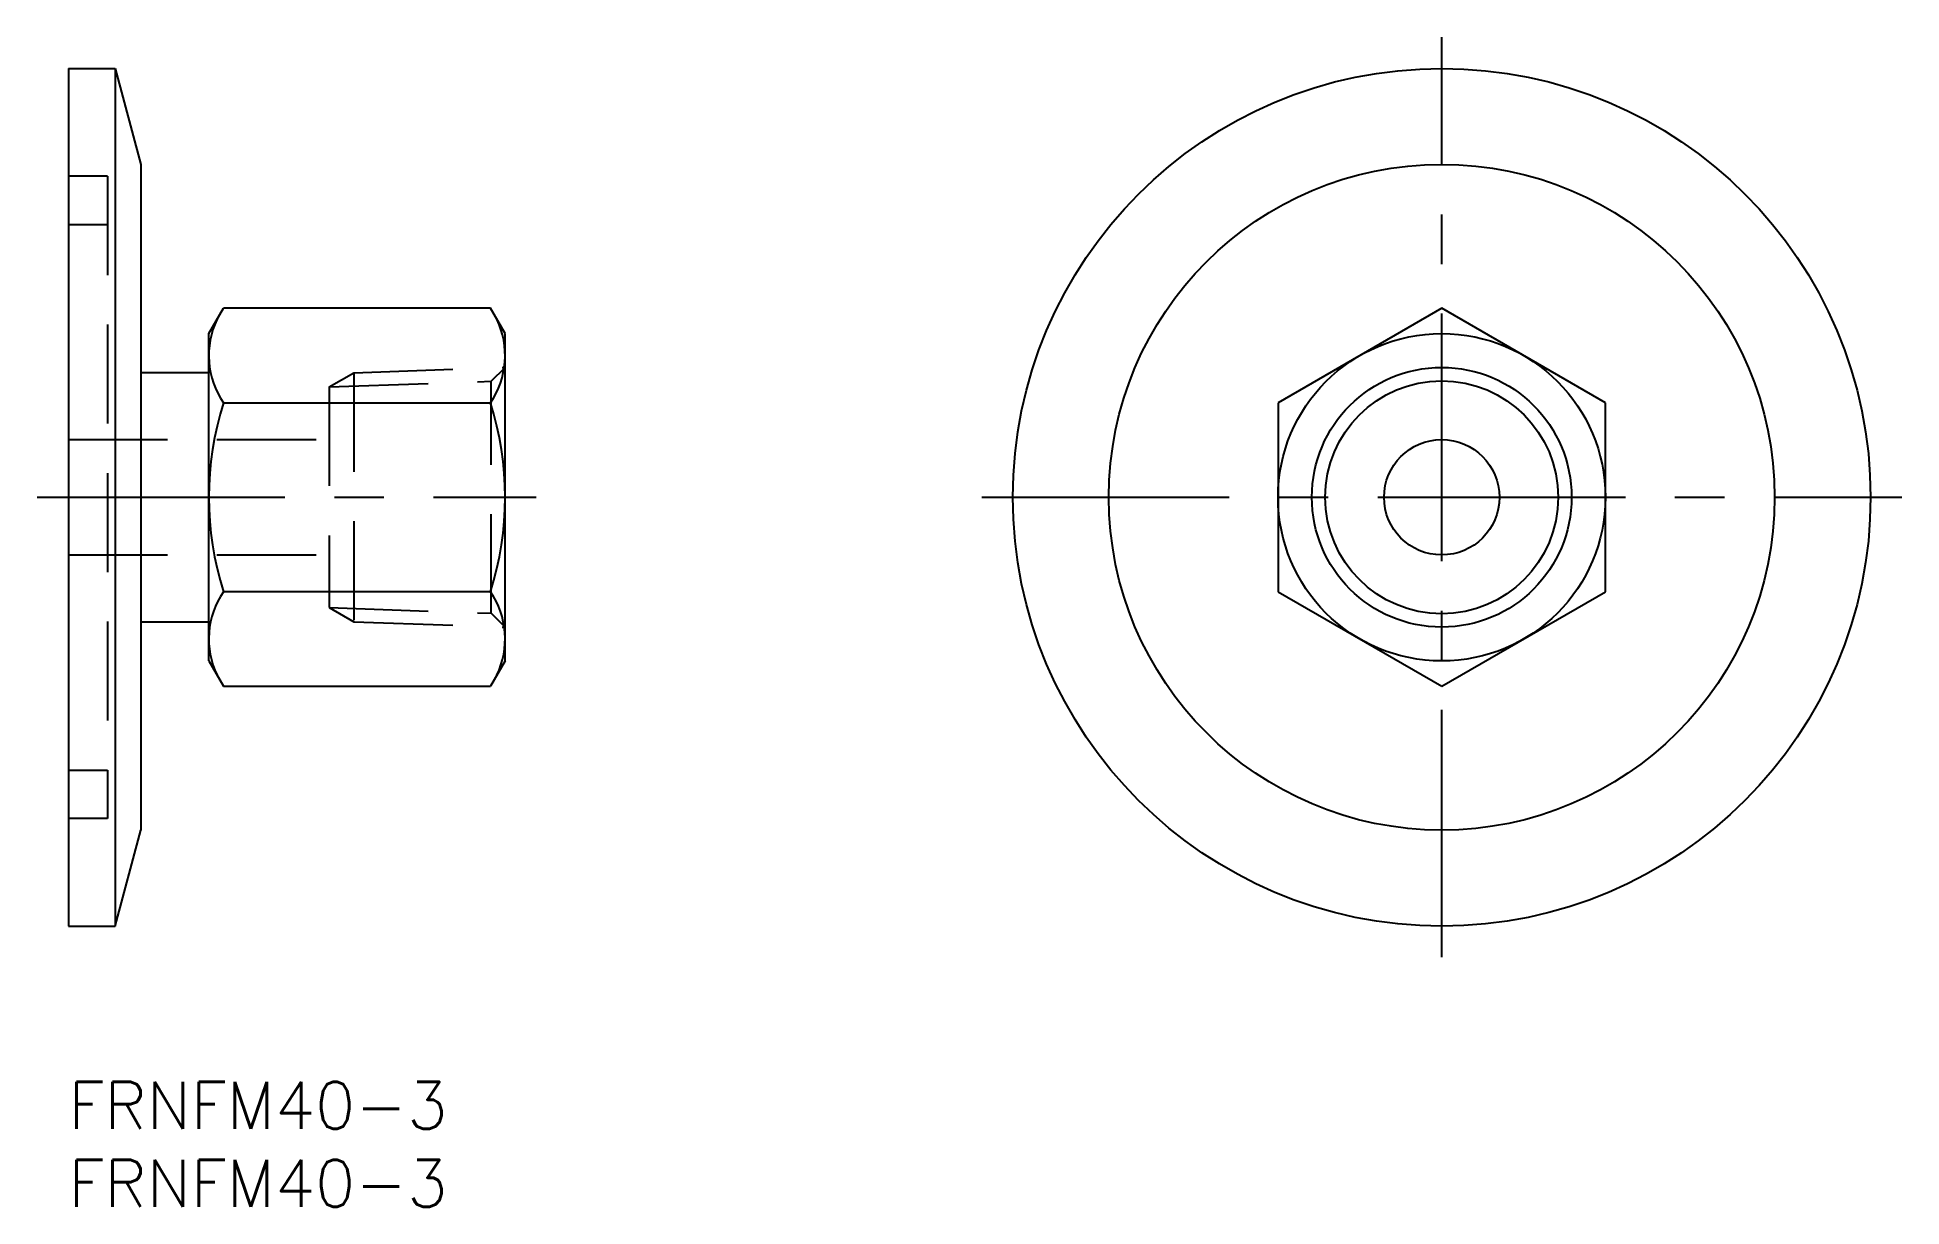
# Model space of a CAD drawing. Extents: x -2 to 118, y -8 to 67.
import ezdxf

# ---------------------------------------------------------------- set-up
doc = ezdxf.new("R2010")
doc.units = 0
doc.header["$LTSCALE"] = 0.5
doc.linetypes.add('CENTER', pattern=[50.8, 31.75, -6.35, 6.35, -6.35])
doc.linetypes.add('DASHED', pattern=[19.05, 12.7, -6.35])
for name, color, linetype in [('MSM_CENTER', 1, 'CENTER'), ('MSM_CONTINUOUS', 7, 'CONTINUOUS'), ('MSM_DASHED', 4, 'DASHED'), ('MSM_NARROW', 5, 'CONTINUOUS'), ('MSM_PART_NUMBER', 7, 'CONTINUOUS')]:
    doc.layers.add(name, color=color, linetype=linetype)
doc.styles.get("Standard").update_dxf_attribs({"font": 'txt.shx', "height": 3, "bigfont": 'bigfont.shx'})

# ---------------------------------------------------------------- blocks, each defined once
blk = doc.blocks.new('*U4')
at = {"layer": 'MSM_PART_NUMBER'}
blk.add_text('FRNFM40-3', height=3, dxfattribs=at).set_placement((0, -3))
blk = doc.blocks.new('*U5')
at = {"layer": 'MSM_PART_NUMBER'}
blk.add_text('FRNFM40-3', height=3, dxfattribs=at).set_placement((0, -8))

msp = doc.modelspace()

# ---------------------------------------------------------------- linework, layer by layer
at = {"layer": 'MSM_CENTER'}
for p, q in [((88.07, 8), (88.07, 67)), ((-2, 37.5), (30, 37.5)), ((58.57, 37.5), (117.57, 37.5))]:
    msp.add_line(p, q, dxfattribs=at)
at = {"layer": 'MSM_CONTINUOUS'}
for p, q in [((0, 65), (0, 10)), ((0, 65), (3, 65)), ((3, 65), (3, 10)), ((3, 65), (4.65, 58.85)), ((4.65, 58.85), (4.65, 16.15)), ((9, 48), (9.94, 49.62)), ((27.06, 49.62), (9.94, 49.62)), ((28, 48), (27.06, 49.62)), ((88.07, 49.62), (77.57, 43.56)), ((98.57, 43.56), (88.07, 49.62)), ((9, 27), (9, 48)), ((28, 27), (28, 48)), ((4.71, 45.5), (9, 45.5)), ((9.94, 43.56), (27.06, 43.56)), ((77.57, 43.56), (77.57, 31.44)), ((98.57, 31.44), (98.57, 43.56)), ((27.06, 31.44), (9.94, 31.44)), ((77.57, 31.44), (88.07, 25.38)), ((88.07, 25.38), (98.57, 31.44)), ((4.71, 29.5), (9, 29.5)), ((9, 27), (9.94, 25.38)), ((28, 27), (27.06, 25.38)), ((9.94, 25.38), (27.06, 25.38)), ((3, 10), (4.65, 16.15)), ((0, 10), (3, 10))]:
    msp.add_line(p, q, dxfattribs=at)
for radius in [27.5, 21.35, 10.5, 7.47, 3.7]:
    msp.add_circle((88.07, 37.5), radius, dxfattribs=at)
for centre, radius, start, end in [((14.37, 46.59), 5.37, 154.3842, 214.3842), ((22.63, 46.59), 5.37, 325.6158, 25.6158), ((29.06, 37.5), 20.06, 162.412, 197.588), ((7.94, 37.5), 20.06, 342.412, 17.588), ((14.37, 28.41), 5.37, 145.6158, 205.6158), ((22.63, 28.41), 5.37, 334.3842, 34.3842)]:
    msp.add_arc(centre, radius, start, end, dxfattribs=at)
at = {"layer": 'MSM_DASHED'}
for p, q in [((2.5, 58.1), (0, 58.1)), ((2.5, 58.1), (2.5, 16.9)), ((0, 55), (2.5, 55)), ((16.72, 44.58), (18.3, 45.49)), ((18.3, 45.49), (28, 45.83)), ((18.3, 45.49), (18.3, 29.51)), ((27.11, 44.94), (28, 45.83)), ((16.72, 44.58), (27.11, 44.94)), ((16.72, 44.58), (16.72, 30.42)), ((27.11, 30.06), (27.11, 44.94)), ((0, 41.2), (16.72, 41.2)), ((0, 33.8), (16.72, 33.8)), ((16.72, 30.42), (18.3, 29.51)), ((16.72, 30.42), (27.11, 30.06)), ((27.11, 30.06), (28, 29.17)), ((18.3, 29.51), (28, 29.17)), ((0, 20), (2.5, 20)), ((2.5, 16.9), (0, 16.9))]:
    msp.add_line(p, q, dxfattribs=at)
at = {"layer": 'MSM_NARROW'}
msp.add_circle((88.07, 37.5), 8.33, dxfattribs=at)

# ---------------------------------------------------------------- block references
at = {"layer": 'MSM_CONTINUOUS'}
for name in ['*U4', '*U5']:
    msp.add_blockref(name, (0, 0), dxfattribs=at)

doc.saveas('drawing.dxf')
